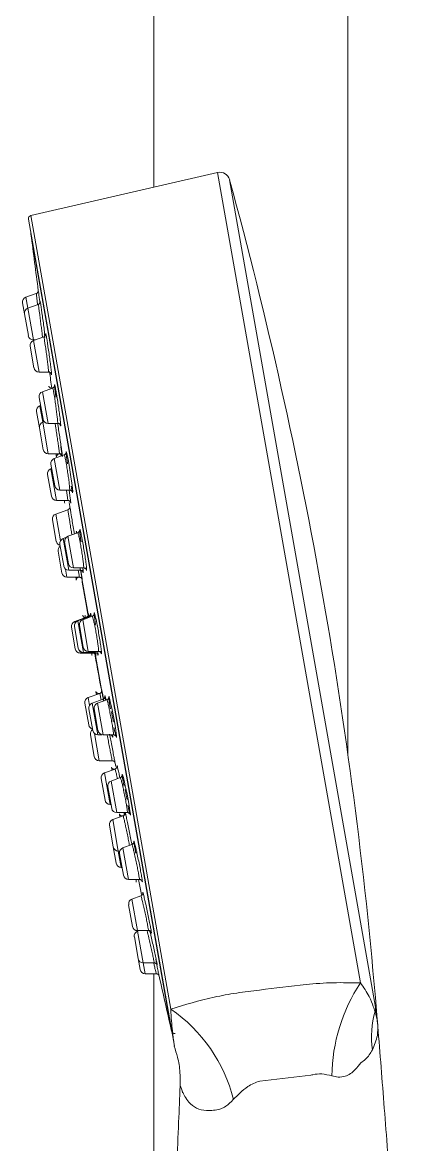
# Model space of a CAD drawing. Extents: x 1944 to 4044, y -46 to 2924.
# Drawn here: x 3619.6 to 3658.3, y 1453.4 to 1563.4 of the extents above; entities that cross this region are included whole.
import ezdxf

# ---------------------------------------------------------------- set-up
doc = ezdxf.new("R2010")
doc.units = 0
doc.header["$LTSCALE"] = 23.1
doc.layers.get('0').update_dxf_attribs({"linetype": 'CONTINUOUS'})

# ---------------------------------------------------------------- blocks, each defined once
blk = doc.blocks.new('A$C1AB136E0')
at = {"color": 7, "linetype": 'Continuous', "lineweight": 15}
for p, q in [((456.15, 1550.07), (456.15, 1133.15)), ((475.15, 1077.65), (475.15, 1550.07)), ((462.38, 1134.59), (444.08, 1130.36)), ((443.85, 1130.02), (458.15, 1048.93)), ((444.61, 1122.73), (443.59, 1122.36)), ((443.46, 1120.73), (443.27, 1121.8)), ((444.8, 1121.65), (443.78, 1121.28)), ((443.84, 1118.6), (443.46, 1120.73)), ((444.33, 1118.18), (444.51, 1118.18)), ((445.35, 1118.49), (444.34, 1118.12)), ((444.39, 1115.44), (444.02, 1117.57)), ((444.89, 1115.03), (445.82, 1115.03)), ((445.82, 1115.03), (445.82, 1115.03)), ((446.22, 1113.46), (445.23, 1113.1)), ((445.28, 1110.42), (444.9, 1112.54)), ((444.93, 1109.55), (444.64, 1111.15)), ((445.05, 1111.74), (444.96, 1111.71)), ((445.41, 1110.16), (445.25, 1110.11)), ((445.77, 1110), (446.72, 1110)), ((445.3, 1107.42), (444.93, 1109.55)), ((445.79, 1107.01), (446.89, 1107.01)), ((447.36, 1106.91), (446.38, 1106.55)), ((446.89, 1107.01), (446.89, 1107.01)), ((446.13, 1105.57), (446.05, 1105.54)), ((446.43, 1103.87), (446.06, 1106)), ((446.11, 1102.85), (445.73, 1104.98)), ((446.93, 1103.46), (447.89, 1103.46)), ((446.6, 1102.44), (447.7, 1102.44)), ((447.7, 1102.44), (447.7, 1102.44)), ((447.85, 1102.23), (447.91, 1101.84)), ((447.71, 1101.53), (446.53, 1101.11)), ((446.58, 1098.42), (446.21, 1100.55)), ((448.68, 1099.28), (447.72, 1098.93)), ((447.31, 1096.02), (446.94, 1098.14)), ((447.53, 1098.8), (447.26, 1098.7)), ((447.78, 1096.24), (447.4, 1098.37)), ((447.13, 1095.33), (446.75, 1097.46)), ((447.8, 1095.6), (448.93, 1095.6)), ((448.27, 1095.83), (449.25, 1095.83)), ((447.62, 1094.92), (448.83, 1094.92)), ((448.83, 1094.92), (448.83, 1094.92)), ((449.08, 1094.78), (449.72, 1091.13)), ((449.54, 1090.99), (448.39, 1090.57)), ((449.75, 1091.03), (448.68, 1090.64)), ((449.22, 1088.06), (448.85, 1090.19)), ((450.11, 1091.09), (449.17, 1090.75)), ((448.44, 1087.88), (448.07, 1090.01)), ((448.73, 1087.95), (448.36, 1090.08)), ((448.93, 1087.47), (450.16, 1087.47)), ((449.23, 1087.54), (450.37, 1087.54)), ((449.71, 1087.65), (450.71, 1087.65)), ((450.16, 1087.47), (450.16, 1087.47)), ((450.4, 1087.27), (451.03, 1083.73)), ((450.84, 1083.53), (449.7, 1083.12)), ((449.76, 1080.43), (449.38, 1082.56)), ((451.16, 1082.95), (450.1, 1082.57)), ((451.53, 1082.9), (450.61, 1082.57)), ((450.16, 1079.89), (449.78, 1082.01)), ((450.66, 1079.88), (450.29, 1082.01)), ((450.3, 1077.35), (449.92, 1079.47)), ((450.65, 1079.47), (451.09, 1079.47)), ((451.16, 1079.47), (452.18, 1079.47)), ((450.79, 1076.93), (452.05, 1076.93)), ((452.34, 1076.11), (451.31, 1075.73)), ((452.35, 1076.69), (452.41, 1076.36)), ((451.36, 1073.05), (450.99, 1075.18)), ((452.85, 1075.27), (451.95, 1074.94)), ((452.01, 1072.26), (451.63, 1074.38)), ((451.85, 1072.64), (451.94, 1072.64)), ((453.14, 1071.54), (452.11, 1071.16)), ((452.5, 1071.84), (453.54, 1071.84)), ((452.17, 1068.48), (451.79, 1070.61)), ((452.45, 1066.88), (452.17, 1068.48)), ((453.99, 1068.72), (453.11, 1068.39)), ((452.66, 1068.07), (452.8, 1068.07)), ((453.16, 1065.71), (452.79, 1067.84)), ((452.94, 1066.46), (453.03, 1066.46)), ((453.66, 1065.3), (454.72, 1065.3)), ((454.05, 1060.69), (453.67, 1062.81)), ((454.87, 1063.69), (453.99, 1063.37)), ((454.61, 1057.53), (454.23, 1059.66)), ((454.54, 1060.27), (455.61, 1060.27)), ((454.72, 1060.27), (454.55, 1060.21)), ((455.77, 1060.07), (455.71, 1060.33)), ((454.8, 1056.45), (454.61, 1057.53)), ((455.1, 1057.11), (456.18, 1057.11)), ((455.29, 1056.04), (456.37, 1056.04)), ((456.15, 1056.04), (456.15, 1028.81)), ((471.54, 1046.1), (466.52, 1045.52)), ((458.92, 1044.57), (458.95, 1044.38))]:
    blk.add_line(p, q, dxfattribs=at)
at = {"color": 8, "linetype": 'Continuous', "lineweight": 15}
for p, q in [((476.39, 1055.14), (462.38, 1134.59)), ((463.57, 1133.87), (477.87, 1052.77)), ((444.08, 1130.36), (457.8, 1052.57)), ((457.88, 1050.41), (444.1, 1128.54)), ((443.59, 1122.36), (443.78, 1121.28)), ((443.78, 1121.28), (444.33, 1118.18)), ((444.34, 1118.12), (444.89, 1115.03)), ((445.23, 1113.1), (445.77, 1110)), ((444.96, 1111.71), (445.25, 1110.11)), ((445.25, 1110.11), (445.79, 1107.01)), ((446.05, 1105.54), (446.6, 1102.44)), ((446.38, 1106.55), (446.93, 1103.46)), ((446.53, 1101.11), (446.99, 1098.48)), ((447.72, 1098.93), (448.27, 1095.83)), ((447.26, 1098.7), (447.8, 1095.6)), ((447.48, 1095.72), (447.62, 1094.92)), ((449.08, 1094.78), (449.7, 1091.27)), ((449.71, 1091.17), (449.13, 1094.43)), ((448.39, 1090.57), (448.42, 1090.41)), ((448.68, 1090.64), (449.23, 1087.54)), ((449.17, 1090.75), (449.71, 1087.65)), ((448.9, 1087.66), (448.93, 1087.47)), ((450.94, 1084.18), (450.39, 1087.26)), ((450.41, 1087.24), (451.03, 1083.73)), ((449.7, 1083.12), (449.84, 1082.35)), ((450.1, 1082.57), (450.65, 1079.47)), ((450.61, 1082.57), (451.16, 1079.47)), ((450.32, 1079.59), (450.79, 1076.93)), ((451.31, 1075.73), (451.85, 1072.64)), ((451.95, 1074.94), (452.5, 1071.84)), ((452.11, 1071.16), (452.66, 1068.07)), ((453.11, 1068.39), (453.66, 1065.3)), ((452.66, 1068.07), (452.94, 1066.46)), ((453.99, 1063.37), (454.54, 1060.27)), ((454.55, 1060.21), (455.1, 1057.11)), ((455.1, 1057.11), (455.29, 1056.04)), ((457.85, 1051.67), (457.8, 1052.57))]:
    blk.add_line(p, q, dxfattribs=at)
at = {"color": 7, "linetype": 'Continuous', "lineweight": 15, "flags": 128}
for points in [[(444.1, 1128.61), (444.1, 1128.59), (444.1, 1128.54)], [(449.13, 1094.49), (449.13, 1094.48), (449.13, 1094.43)], [(450.94, 1084.18), (450.95, 1084.12), (450.96, 1084.12)], [(451.88, 1082.03), (451.86, 1082.14), (451.77, 1082.68), (451.72, 1083.06), (451.72, 1083.23), (451.76, 1083.18), (451.83, 1082.9), (451.94, 1082.44), (452.01, 1082.08), (452.14, 1081.43), (452.27, 1080.76), (452.37, 1080.14), (452.45, 1079.64), (452.48, 1079.33), (452.47, 1079.22), (452.42, 1079.35), (452.34, 1079.68), (452.3, 1079.85), (452.3, 1079.85)], [(453.22, 1074.42), (453.2, 1074.52), (453.11, 1075.06), (453.05, 1075.43), (453.04, 1075.6), (453.08, 1075.55), (453.16, 1075.27), (453.27, 1074.81), (453.34, 1074.45), (453.48, 1073.8), (453.61, 1073.13), (453.72, 1072.51), (453.8, 1072.02), (453.84, 1071.7), (453.84, 1071.6), (453.79, 1071.73), (453.7, 1072.07), (453.66, 1072.23), (453.66, 1072.23)], [(454.63, 1065.3), (454.77, 1064.62), (454.94, 1063.81), (454.95, 1063.75)], [(457.88, 1050.41), (457.9, 1050.35), (457.9, 1050.33)]]:
    blk.add_lwpolyline(points, dxfattribs=at)
at = {"color": 8, "linetype": 'Continuous', "lineweight": 15, "flags": 128}
blk.add_lwpolyline([(447.68, 1106.02), (447.67, 1106.12), (447.67, 1106.12), (447.59, 1106.67), (447.55, 1107.05), (447.55, 1107.23), (447.58, 1107.18), (447.65, 1106.91), (447.74, 1106.45), (447.8, 1106.09), (447.91, 1105.44), (448.01, 1104.76), (448.1, 1104.13), (448.16, 1103.63), (448.19, 1103.31), (448.18, 1103.2), (448.14, 1103.32), (448.07, 1103.66), (448.03, 1103.83), (448.03, 1103.83)], dxfattribs=at)
at = {"color": 7, "linetype": 'Continuous', "lineweight": 15}
for centre, radius, start, end in [((462.61, 1133.61), 1, 15.2669, 103), ((26.98, 1014.71), 452.56, 4.6123, 15.2669), ((444.15, 1130.07), 0.3, 103, 190), ((1236.46, 1227.97), 798.57, 187.15284, 187.55127), ((443.76, 1121.89), 0.5, 110, 190), ((444.51, 1123.01), 0.3, 289.0199, 7.6666), ((443.95, 1120.81), 0.5, 110, 190), ((444.33, 1118.68), 0.5, 190, 270), ((444.51, 1117.65), 0.5, 110, 190), ((444.89, 1115.53), 0.5, 190, 270), ((1236.46, 1227.97), 798.57, 188.12643, 188.24619), ((445.4, 1112.63), 0.5, 110, 190), ((445.14, 1111.24), 0.5, 110, 190), ((445.42, 1109.64), 0.5, 110, 190), ((445.77, 1110.5), 0.5, 190, 270), ((445.79, 1107.51), 0.5, 190, 270), ((446.22, 1105.07), 0.5, 110, 190), ((446.55, 1106.08), 0.5, 110, 190), ((446.93, 1103.96), 0.5, 190, 270), ((446.6, 1102.94), 0.5, 190, 270), ((446.7, 1100.64), 0.5, 110, 190), ((447.61, 1101.82), 0.3, 289.0653, 9.2087), ((447.9, 1098.46), 0.5, 110, 190), ((447.08, 1098.51), 0.5, 190, 256.3704), ((447.25, 1097.55), 0.5, 123.6296, 190), ((447.43, 1098.23), 0.5, 110, 190), ((447.8, 1096.1), 0.5, 190, 270), ((448.27, 1096.33), 0.5, 190, 270), ((447.62, 1095.42), 0.5, 190, 270), ((1236.46, 1227.97), 798.57, 189.62677, 189.85766), ((448.56, 1090.1), 0.5, 110, 190), ((448.85, 1090.17), 0.5, 110, 190), ((449.34, 1090.28), 0.5, 110, 190), ((449.23, 1088.04), 0.5, 190, 270), ((449.71, 1088.15), 0.5, 190, 270), ((448.93, 1087.97), 0.5, 190, 270), ((1236.46, 1227.97), 798.57, 190.12029, 190.37323), ((449.87, 1082.65), 0.5, 110, 190), ((450.27, 1082.1), 0.5, 110, 190), ((450.78, 1082.1), 0.5, 110, 190), ((450.25, 1080.52), 0.5, 190, 256.3704), ((450.42, 1079.56), 0.5, 123.6296, 190), ((450.65, 1079.97), 0.5, 190, 270), ((451.16, 1079.97), 0.5, 190, 270), ((450.79, 1077.43), 0.5, 190, 270), ((452.05, 1076.63), 0.3, 10.7724, 90.2347), ((451.48, 1075.26), 0.5, 110, 190), ((452.13, 1074.47), 0.5, 110, 190), ((451.85, 1073.14), 0.5, 190, 270), ((452.5, 1072.34), 0.5, 190, 270), ((452.28, 1070.69), 0.5, 110, 190), ((452.66, 1068.57), 0.5, 190, 270), ((453.28, 1067.92), 0.5, 110, 190), ((452.94, 1066.96), 0.5, 190, 270), ((453.66, 1065.8), 0.5, 190, 270), ((454.17, 1062.9), 0.5, 110, 190), ((454.54, 1060.77), 0.5, 190, 270), ((454.72, 1059.74), 0.5, 110, 190), ((455.1, 1057.61), 0.5, 190, 270), ((455.29, 1056.54), 0.5, 190, 270), ((456.37, 1055.74), 0.3, 12.3071, 90.3062), ((1236.46, 1227.97), 798.57, 192.44988, 192.84716), ((490.53, 1045.82), 16.94, 146.6095, 179.2949), ((476.91, 1052.69), 0.97, 341.014, 4.6186), ((449.29, 1040.12), 15.08, 13.8138, 55.6584), ((486.58, 1049.85), 9.11, 163.9037, 188.0167), ((487.06, 1051.82), 9.01, 184.6129, 184.7104), ((458.17, 1050.47), 0.3, 234.2997, 280)]:
    blk.add_arc(centre, radius, start, end, dxfattribs=at)
at = {"color": 8, "linetype": 'Continuous', "lineweight": 15}
for points, knots in [([(444.75, 1121.64), (444.75, 1121.68), (444.73, 1121.84), (444.69, 1122.13), (444.65, 1122.48), (444.62, 1122.71), (444.62, 1122.71), (444.62, 1122.71)], [0, 0, 0, 0, 0.060881, 0.238709, 0.522003, 0.805338, 1, 1, 1, 1]), ([(445, 1121.92), (445, 1121.94), (444.99, 1122.02), (445, 1121.95), (445.05, 1121.69), (445.11, 1121.28), (445.18, 1120.77), (445.26, 1120.18), (445.36, 1119.5), (445.43, 1118.93), (445.46, 1118.68), (445.47, 1118.58)], [0, 0, 0, 0, 0.033848, 0.167876, 0.301958, 0.436037, 0.520218, 0.654557, 0.788902, 0.923184, 1, 1, 1, 1]), ([(445.23, 1118.45), (445.22, 1118.48), (445.21, 1118.61), (445.17, 1118.98), (445.1, 1119.52), (445.02, 1120.12), (444.96, 1120.62), (444.9, 1121.06), (444.85, 1121.4), (444.81, 1121.63), (444.81, 1121.63), (444.8, 1121.63)], [0, 0, 0, 0, 0.052316, 0.181371, 0.310585, 0.439909, 0.569267, 0.650341, 0.779484, 0.908637, 1, 1, 1, 1]), ([(445.55, 1118.74), (445.54, 1118.76), (445.54, 1118.86), (445.56, 1118.79), (445.61, 1118.52), (445.68, 1118.11), (445.75, 1117.6), (445.84, 1117.02), (445.94, 1116.33), (446.02, 1115.69), (446.08, 1115.17), (446.12, 1114.85), (446.12, 1114.73), (446.1, 1114.81), (446.09, 1114.85)], [0, 0, 0, 0, 0.0362968, 0.1295815, 0.2228729, 0.3161638, 0.3746909, 0.4681597, 0.5616694, 0.6551707, 0.748618, 0.8419895, 0.9352967, 1, 1, 1, 1]), ([(445.82, 1115.03), (445.82, 1115.05), (445.82, 1115.08), (445.8, 1115.37), (445.75, 1115.81), (445.68, 1116.36), (445.6, 1116.95), (445.53, 1117.45), (445.46, 1117.89), (445.41, 1118.24), (445.36, 1118.47), (445.35, 1118.48), (445.35, 1118.48)], [0, 0, 0, 0, 0.103779, 0.209525, 0.315403, 0.421385, 0.527411, 0.633415, 0.699798, 0.805618, 0.911439, 1, 1, 1, 1]), ([(446.72, 1110.01), (446.72, 1110.02), (446.73, 1110.06), (446.7, 1110.35), (446.65, 1110.79), (446.58, 1111.33), (446.5, 1111.92), (446.43, 1112.42), (446.36, 1112.86), (446.29, 1113.21), (446.24, 1113.44), (446.23, 1113.44), (446.23, 1113.45)], [0, 0, 0, 0, 0.1043437, 0.2112611, 0.3182938, 0.4253866, 0.532471, 0.6394941, 0.7064552, 0.8133391, 0.9202181, 1, 1, 1, 1]), ([(446.54, 1112.57), (446.54, 1112.6), (446.5, 1112.85), (446.46, 1113.24), (446.41, 1113.64), (446.41, 1113.82), (446.44, 1113.77), (446.49, 1113.49), (446.57, 1113.08), (446.65, 1112.57), (446.74, 1111.99), (446.84, 1111.3), (446.93, 1110.66), (446.99, 1110.15), (447.02, 1109.82), (447.02, 1109.72), (446.99, 1109.77), (446.96, 1109.92), (446.96, 1109.94)], [0, 0, 0, 0, 0.010557, 0.082055, 0.153514, 0.224915, 0.296265, 0.367596, 0.438927, 0.483615, 0.555045, 0.626526, 0.69803, 0.769519, 0.840961, 0.912344, 0.983684, 1, 1, 1, 1]), ([(446.89, 1107.01), (446.89, 1107.03), (446.89, 1107.06), (446.85, 1107.36), (446.79, 1107.8), (446.71, 1108.36), (446.62, 1108.96), (446.55, 1109.46), (446.49, 1109.82), (446.47, 1109.95), (446.46, 1110)], [0, 0, 0, 0, 0.139172, 0.281217, 0.42335, 0.565566, 0.707836, 0.850117, 0.939212, 1, 1, 1, 1]), ([(446.71, 1110), (446.73, 1109.9), (446.77, 1109.6), (446.86, 1109.02), (446.97, 1108.33), (447.06, 1107.68), (447.13, 1107.16), (447.18, 1106.84), (447.19, 1106.71), (447.18, 1106.78), (447.17, 1106.79)], [0, 0, 0, 0, 0.080317, 0.225345, 0.370387, 0.515411, 0.66039, 0.805317, 0.950208, 1, 1, 1, 1]), ([(447.89, 1103.46), (447.89, 1103.48), (447.9, 1103.51), (447.88, 1103.8), (447.83, 1104.24), (447.76, 1104.78), (447.67, 1105.37), (447.59, 1105.87), (447.51, 1106.31), (447.44, 1106.65), (447.39, 1106.89), (447.37, 1106.89), (447.36, 1106.89)], [0, 0, 0, 0, 0.103944, 0.210856, 0.317842, 0.424836, 0.531778, 0.638641, 0.705449, 0.81226, 0.919059, 1, 1, 1, 1]), ([(447.7, 1102.44), (447.71, 1102.46), (447.71, 1102.49), (447.67, 1102.79), (447.63, 1103.13), (447.59, 1103.38), (447.58, 1103.46)], [0, 0, 0, 0, 0.28962, 0.587521, 0.885589, 1, 1, 1, 1]), ([(447.84, 1103.46), (447.85, 1103.34), (447.9, 1103.02), (447.96, 1102.59), (448, 1102.26), (448.01, 1102.14), (447.99, 1102.24), (447.98, 1102.28)], [0, 0, 0, 0, 0.1216, 0.356907, 0.592145, 0.827298, 1, 1, 1, 1]), ([(448.1, 1099.13), (448.09, 1099.21), (448.04, 1099.47), (447.96, 1099.97), (447.88, 1100.47), (447.81, 1100.92), (447.75, 1101.27), (447.72, 1101.51), (447.72, 1101.51), (447.72, 1101.52)], [0, 0, 0, 0, 0.075394, 0.248382, 0.421399, 0.529716, 0.702734, 0.875762, 1, 1, 1, 1]), ([(448.56, 1099.23), (448.56, 1099.24), (448.54, 1099.37), (448.54, 1099.44), (448.56, 1099.44), (448.59, 1099.29), (448.6, 1099.25)], [0, 0, 0, 0, 0.011151, 0.416185, 0.821079, 1, 1, 1, 1]), ([(449.25, 1095.83), (449.26, 1095.85), (449.27, 1095.88), (449.25, 1096.17), (449.19, 1096.61), (449.12, 1097.15), (449.02, 1097.74), (448.93, 1098.24), (448.85, 1098.68), (448.77, 1099.02), (448.71, 1099.26), (448.7, 1099.26), (448.69, 1099.26)], [0, 0, 0, 0, 0.103503, 0.210419, 0.317357, 0.424255, 0.531077, 0.637828, 0.704533, 0.811331, 0.91811, 1, 1, 1, 1]), ([(449.01, 1098.39), (449, 1098.43), (448.96, 1098.68), (448.91, 1099.07), (448.87, 1099.46), (448.87, 1099.64), (448.9, 1099.59), (448.98, 1099.31), (449.06, 1098.9), (449.16, 1098.39), (449.26, 1097.81), (449.37, 1097.12), (449.47, 1096.49), (449.53, 1095.98), (449.56, 1095.65), (449.55, 1095.55), (449.52, 1095.62), (449.48, 1095.79), (449.47, 1095.84)], [0, 0, 0, 0, 0.011701, 0.082135, 0.152587, 0.223018, 0.293399, 0.363733, 0.434067, 0.477994, 0.548292, 0.618639, 0.689042, 0.759486, 0.829935, 0.900353, 0.970716, 1, 1, 1, 1]), ([(448.83, 1094.92), (448.83, 1094.94), (448.83, 1094.98), (448.79, 1095.23), (448.75, 1095.49), (448.73, 1095.6)], [0, 0, 0, 0, 0.362187, 0.736608, 1, 1, 1, 1]), ([(448.93, 1095.61), (448.93, 1095.61), (448.94, 1095.63), (448.92, 1095.78), (448.91, 1095.83)], [0, 0, 0, 0, 0.660852, 1, 1, 1, 1]), ([(448.98, 1095.62), (448.99, 1095.62), (449.02, 1095.41), (449.07, 1095.08), (449.12, 1094.75), (449.14, 1094.63), (449.12, 1094.69), (449.12, 1094.71)], [0, 0, 0, 0, 0.00419, 0.304961, 0.605711, 0.906434, 1, 1, 1, 1]), ([(449.18, 1095.83), (449.18, 1095.82), (449.21, 1095.63), (449.23, 1095.43), (449.23, 1095.32), (449.2, 1095.39), (449.16, 1095.57), (449.15, 1095.63)], [0, 0, 0, 0, 0.027065, 0.30986, 0.592579, 0.875195, 1, 1, 1, 1]), ([(449.74, 1091.26), (449.74, 1091.28), (449.73, 1091.37), (449.75, 1091.31), (449.79, 1091.12), (449.8, 1091.03)], [0, 0, 0, 0, 0.140249, 0.609938, 1, 1, 1, 1]), ([(449.98, 1091.04), (449.97, 1091.09), (449.94, 1091.27), (449.94, 1091.38), (449.96, 1091.35), (450.01, 1091.15), (450.03, 1091.06)], [0, 0, 0, 0, 0.109654, 0.421591, 0.733471, 1, 1, 1, 1]), ([(450.44, 1090.21), (450.43, 1090.25), (450.39, 1090.5), (450.34, 1090.88), (450.29, 1091.28), (450.29, 1091.45), (450.33, 1091.4), (450.4, 1091.12), (450.49, 1090.71), (450.6, 1090.2), (450.7, 1089.62), (450.82, 1088.94), (450.92, 1088.3), (450.99, 1087.8), (451.03, 1087.47), (451.02, 1087.37), (450.98, 1087.45), (450.94, 1087.62), (450.92, 1087.68)], [0, 0, 0, 0, 0.011774, 0.08199, 0.152248, 0.222515, 0.292753, 0.362947, 0.433142, 0.476942, 0.547039, 0.617163, 0.68734, 0.757572, 0.827837, 0.898099, 0.968322, 1, 1, 1, 1]), ([(450.71, 1087.65), (450.72, 1087.67), (450.73, 1087.7), (450.71, 1087.99), (450.65, 1088.42), (450.57, 1088.96), (450.47, 1089.55), (450.37, 1090.05), (450.28, 1090.48), (450.2, 1090.83), (450.14, 1091.07), (450.12, 1091.07), (450.11, 1091.07)], [0, 0, 0, 0, 0.10288, 0.209791, 0.316675, 0.423488, 0.530226, 0.636919, 0.703584, 0.810408, 0.917204, 1, 1, 1, 1]), ([(450.16, 1087.47), (450.17, 1087.48), (450.17, 1087.49), (450.15, 1087.62), (450.15, 1087.65)], [0, 0, 0, 0, 0.749318, 1, 1, 1, 1]), ([(450.37, 1087.54), (450.38, 1087.54), (450.38, 1087.54), (450.37, 1087.64), (450.37, 1087.65)], [0, 0, 0, 0, 0.920628, 1, 1, 1, 1]), ([(450.42, 1087.53), (450.43, 1087.46), (450.46, 1087.27), (450.47, 1087.18), (450.45, 1087.25), (450.45, 1087.27)], [0, 0, 0, 0, 0.308501, 0.79988, 1, 1, 1, 1]), ([(450.63, 1087.65), (450.65, 1087.55), (450.68, 1087.34), (450.67, 1087.26), (450.65, 1087.32), (450.61, 1087.48), (450.6, 1087.51)], [0, 0, 0, 0, 0.258046, 0.583988, 0.909852, 1, 1, 1, 1]), ([(450.98, 1082.89), (450.95, 1083.01), (450.9, 1083.28), (450.85, 1083.5), (450.85, 1083.51), (450.84, 1083.51)], [0, 0, 0, 0, 0.329687, 0.711602, 1, 1, 1, 1]), ([(451.04, 1083.82), (451.04, 1083.83), (451.02, 1083.91), (451.04, 1083.83), (451.1, 1083.56), (451.17, 1083.22), (451.21, 1082.98), (451.22, 1082.94)], [0, 0, 0, 0, 0.066546, 0.359599, 0.652661, 0.945723, 1, 1, 1, 1]), ([(451.21, 1082.78), (451.2, 1082.83), (451.17, 1082.94), (451.17, 1082.94), (451.16, 1082.94)], [0, 0, 0, 0, 0.387751, 1, 1, 1, 1]), ([(451.4, 1082.85), (451.39, 1082.95), (451.35, 1083.18), (451.34, 1083.32), (451.37, 1083.26), (451.41, 1083.09), (451.45, 1082.9), (451.46, 1082.87)], [0, 0, 0, 0, 0.17571, 0.436627, 0.697568, 0.958478, 1, 1, 1, 1]), ([(452.18, 1079.47), (452.18, 1079.49), (452.2, 1079.52), (452.17, 1079.8), (452.1, 1080.23), (452.01, 1080.78), (451.9, 1081.36), (451.8, 1081.86), (451.71, 1082.29), (451.63, 1082.64), (451.56, 1082.88), (451.54, 1082.88), (451.53, 1082.88)], [0, 0, 0, 0, 0.102103, 0.209032, 0.315896, 0.422682, 0.529414, 0.636141, 0.702849, 0.809748, 0.916613, 1, 1, 1, 1]), ([(452.05, 1076.94), (452.05, 1076.95), (452.04, 1076.98), (451.99, 1077.27), (451.9, 1077.71), (451.8, 1078.26), (451.68, 1078.86), (451.6, 1079.27), (451.57, 1079.46), (451.56, 1079.47)], [0, 0, 0, 0, 0.157171, 0.322794, 0.488414, 0.654033, 0.819646, 0.985244, 1, 1, 1, 1]), ([(452.09, 1079.47), (452.1, 1079.42), (452.12, 1079.25), (452.11, 1079.2), (452.09, 1079.27), (452.05, 1079.45), (452.03, 1079.51)], [0, 0, 0, 0, 0.149438, 0.497718, 0.846005, 1, 1, 1, 1]), ([(452.57, 1075.17), (452.55, 1075.25), (452.5, 1075.51), (452.42, 1075.84), (452.36, 1076.08), (452.35, 1076.09), (452.35, 1076.09)], [0, 0, 0, 0, 0.1528094, 0.4582159, 0.7635397, 1, 1, 1, 1]), ([(452.55, 1076.38), (452.54, 1076.4), (452.53, 1076.49), (452.56, 1076.41), (452.62, 1076.14), (452.71, 1075.71), (452.78, 1075.4), (452.81, 1075.26), (452.81, 1075.25)], [0, 0, 0, 0, 0.095522, 0.343075, 0.590657, 0.838238, 0.993123, 1, 1, 1, 1]), ([(453.54, 1071.85), (453.55, 1071.86), (453.56, 1071.89), (453.52, 1072.18), (453.45, 1072.6), (453.36, 1073.14), (453.24, 1073.73), (453.14, 1074.22), (453.04, 1074.66), (452.95, 1075.01), (452.88, 1075.24), (452.87, 1075.25), (452.86, 1075.25)], [0, 0, 0, 0, 0.101332, 0.208254, 0.315098, 0.42188, 0.528644, 0.635438, 0.702234, 0.809189, 0.916102, 1, 1, 1, 1]), ([(453.76, 1068.63), (453.74, 1068.7), (453.7, 1068.91), (453.61, 1069.38), (453.49, 1069.97), (453.38, 1070.47), (453.29, 1070.91), (453.21, 1071.27), (453.15, 1071.51), (453.15, 1071.52), (453.14, 1071.52)], [0, 0, 0, 0, 0.074564, 0.219259, 0.36398, 0.508718, 0.599345, 0.744021, 0.888661, 1, 1, 1, 1]), ([(453.34, 1071.84), (453.34, 1071.86), (453.33, 1071.91), (453.36, 1071.77), (453.44, 1071.42), (453.55, 1070.88), (453.69, 1070.23), (453.83, 1069.54), (453.93, 1069.01), (453.98, 1068.77), (453.99, 1068.71)], [0, 0, 0, 0, 0.066335, 0.213527, 0.360759, 0.508045, 0.655374, 0.802717, 0.95004, 1, 1, 1, 1]), ([(454.72, 1065.3), (454.72, 1065.32), (454.73, 1065.35), (454.68, 1065.63), (454.61, 1066.05), (454.5, 1066.59), (454.38, 1067.17), (454.27, 1067.67), (454.17, 1068.1), (454.09, 1068.45), (454.02, 1068.69), (454, 1068.7), (454, 1068.7)], [0, 0, 0, 0, 0.100544, 0.2074972, 0.3143812, 0.4212358, 0.528111, 0.6350404, 0.7019734, 0.8089968, 0.9159752, 1, 1, 1, 1]), ([(454.38, 1067.88), (454.37, 1067.91), (454.32, 1068.16), (454.25, 1068.53), (454.19, 1068.92), (454.18, 1069.09), (454.21, 1069.03), (454.28, 1068.75), (454.38, 1068.34), (454.5, 1067.83), (454.62, 1067.25), (454.76, 1066.57), (454.88, 1065.94), (454.97, 1065.44), (455.02, 1065.12), (455.01, 1065.03), (454.99, 1065.09), (454.95, 1065.23), (454.94, 1065.26)], [0, 0, 0, 0, 0.010259, 0.081641, 0.153063, 0.224542, 0.296072, 0.367621, 0.439169, 0.483902, 0.555348, 0.626744, 0.698118, 0.769509, 0.840949, 0.912446, 0.983986, 1, 1, 1, 1]), ([(455.07, 1063.96), (455.06, 1063.98), (455.05, 1064.08), (455.08, 1064), (455.15, 1063.72), (455.25, 1063.31), (455.36, 1062.8), (455.49, 1062.22), (455.63, 1061.54), (455.76, 1060.91), (455.85, 1060.41), (455.91, 1060.09), (455.91, 1060.01), (455.89, 1060.08), (455.85, 1060.24), (455.84, 1060.28)], [0, 0, 0, 0, 0.035547, 0.123496, 0.211492, 0.299488, 0.354594, 0.442542, 0.530419, 0.618239, 0.706042, 0.793877, 0.881776, 0.969745, 1, 1, 1, 1]), ([(455.61, 1060.28), (455.62, 1060.29), (455.62, 1060.32), (455.57, 1060.6), (455.49, 1061.02), (455.38, 1061.56), (455.25, 1062.14), (455.14, 1062.64), (455.04, 1063.07), (454.95, 1063.42), (454.89, 1063.66), (454.88, 1063.67), (454.87, 1063.67)], [0, 0, 0, 0, 0.099924, 0.206938, 0.313912, 0.420896, 0.527929, 0.63502, 0.702101, 0.80918, 0.916214, 1, 1, 1, 1]), ([(456.18, 1057.12), (456.18, 1057.13), (456.18, 1057.16), (456.12, 1057.44), (456.03, 1057.86), (455.92, 1058.4), (455.79, 1058.98), (455.67, 1059.48), (455.57, 1059.9), (455.51, 1060.17), (455.49, 1060.26), (455.49, 1060.27)], [0, 0, 0, 0, 0.120447, 0.250076, 0.379704, 0.509384, 0.639135, 0.768931, 0.850269, 0.979911, 1, 1, 1, 1]), ([(455.76, 1060.23), (455.78, 1060.18), (455.81, 1060.03), (455.9, 1059.63), (456.02, 1059.06), (456.17, 1058.38), (456.3, 1057.75), (456.41, 1057.25), (456.47, 1056.95), (456.48, 1056.84), (456.47, 1056.9), (456.46, 1056.92)], [0, 0, 0, 0, 0.049098, 0.135053, 0.272169, 0.40919, 0.546099, 0.682933, 0.819757, 0.956645, 1, 1, 1, 1]), ([(456.37, 1056.04), (456.37, 1056.06), (456.36, 1056.08), (456.3, 1056.36), (456.22, 1056.72), (456.16, 1057.01), (456.13, 1057.11)], [0, 0, 0, 0, 0.26349, 0.547304, 0.831209, 1, 1, 1, 1]), ([(458.92, 1044.57), (458.87, 1044.71), (458.75, 1045.04), (458.76, 1045.04), (458.76, 1045.04)], [0, 0, 0, 0, 0.4184792, 1, 1, 1, 1])]:
    blk.add_open_spline(points, degree=3, knots=knots, dxfattribs=at)
at = {"color": 7, "linetype": 'Continuous', "lineweight": 15}
for points, knots in [([(444.81, 1123.03), (444.81, 1123.03), (444.81, 1123.03), (444.85, 1122.76), (444.9, 1122.36), (444.95, 1122.02), (444.97, 1121.85), (444.98, 1121.82)], [0, 0, 0, 0, 0.197321, 0.486618, 0.775909, 0.95753, 1, 1, 1, 1]), ([(445, 1121.92), (445, 1121.93), (445, 1121.94), (445, 1121.93), (445, 1121.9), (444.99, 1121.87), (444.97, 1121.81), (444.93, 1121.74), (444.87, 1121.68), (444.82, 1121.66), (444.79, 1121.66)], [0, 0, 0, 0, 0.2307256, 0.3945322, 0.4563826, 0.5186284, 0.6181148, 0.747546, 0.8981147, 1, 1, 1, 1]), ([(445.55, 1118.74), (445.55, 1118.75), (445.54, 1118.76), (445.54, 1118.75), (445.54, 1118.72), (445.53, 1118.67), (445.5, 1118.61), (445.45, 1118.54), (445.4, 1118.52), (445.38, 1118.51)], [0, 0, 0, 0, 0.302043, 0.441423, 0.5389, 0.624438, 0.744047, 0.893531, 1, 1, 1, 1]), ([(445.47, 1118.42), (445.46, 1118.46), (445.45, 1118.55), (445.43, 1118.67), (445.42, 1118.73)], [0, 0, 0, 0, 0.472685, 1, 1, 1, 1]), ([(445.82, 1115.02), (445.84, 1115.02), (445.89, 1115.02), (445.97, 1114.99), (446.03, 1114.94), (446.06, 1114.9), (446.08, 1114.87), (446.09, 1114.84), (446.1, 1114.83), (446.1, 1114.83), (446.09, 1114.84), (446.09, 1114.85)], [0, 0, 0, 0, 0.099505, 0.220939, 0.322342, 0.407549, 0.474857, 0.535342, 0.611932, 0.739957, 1, 1, 1, 1]), ([(446.22, 1113.47), (446.19, 1113.46), (446.12, 1113.44), (446.03, 1113.46), (445.95, 1113.5), (445.9, 1113.54), (445.87, 1113.58), (445.86, 1113.61), (445.85, 1113.62), (445.85, 1113.63), (445.85, 1113.63)], [0, 0, 0, 0, 0.156607, 0.326335, 0.463049, 0.579539, 0.676913, 0.76269, 0.863187, 1, 1, 1, 1]), ([(446.54, 1112.57), (446.52, 1112.78), (446.46, 1113.22), (446.42, 1113.57), (446.41, 1113.7), (446.42, 1113.72), (446.41, 1113.7), (446.41, 1113.66), (446.39, 1113.6), (446.34, 1113.54), (446.28, 1113.48), (446.23, 1113.47), (446.22, 1113.47)], [0, 0, 0, 0, 0.2897457, 0.5898941, 0.7347577, 0.814615, 0.8501348, 0.8783613, 0.9053177, 0.9416239, 0.9832652, 1, 1, 1, 1]), ([(446.71, 1110), (446.75, 1110), (446.81, 1109.99), (446.88, 1109.96), (446.93, 1109.91), (446.96, 1109.87), (446.98, 1109.84), (446.99, 1109.83), (446.99, 1109.82), (446.99, 1109.83), (446.98, 1109.84)], [0, 0, 0, 0, 0.138987, 0.26133, 0.365065, 0.451601, 0.526681, 0.613087, 0.746511, 1, 1, 1, 1]), ([(447.07, 1107.39), (447.05, 1107.49), (447.04, 1107.6), (447.02, 1107.73), (447.02, 1107.73)], [0, 0, 0, 0, 0.999445, 1, 1, 1, 1]), ([(446.55, 1107.01), (446.56, 1106.96), (446.58, 1106.82), (446.58, 1106.74), (446.59, 1106.7), (446.59, 1106.71), (446.59, 1106.73), (446.59, 1106.77), (446.61, 1106.83), (446.65, 1106.9), (446.72, 1106.96), (446.79, 1107), (446.84, 1107), (446.85, 1107)], [0, 0, 0, 0, 0.1593566, 0.4562368, 0.6157379, 0.6899402, 0.7163204, 0.7427016, 0.7845945, 0.8404829, 0.9052849, 0.9771806, 1, 1, 1, 1]), ([(446.89, 1107), (446.9, 1107.01), (446.94, 1107.01), (447, 1106.99), (447.07, 1106.95), (447.12, 1106.9), (447.15, 1106.86), (447.16, 1106.83), (447.17, 1106.81), (447.17, 1106.8), (447.17, 1106.79), (447.17, 1106.79), (447.17, 1106.79)], [0, 0, 0, 0, 0.051153, 0.23611, 0.387258, 0.514874, 0.61916, 0.694782, 0.755883, 0.829599, 0.950788, 1, 1, 1, 1]), ([(446.99, 1107.06), (447, 1107.06), (447, 1107.05), (447.02, 1106.98), (447.04, 1106.86), (447.06, 1106.8)], [0, 0, 0, 0, 0.169327, 0.563394, 1, 1, 1, 1]), ([(447.17, 1106.79), (447.17, 1106.81), (447.16, 1106.86), (447.12, 1107.11), (447.08, 1107.33), (447.07, 1107.39)], [0, 0, 0, 0, 0.321242, 0.810787, 1, 1, 1, 1]), ([(447.68, 1106.02), (447.65, 1106.23), (447.59, 1106.66), (447.56, 1107.01), (447.55, 1107.14), (447.55, 1107.16), (447.55, 1107.13), (447.54, 1107.09), (447.51, 1107.03), (447.46, 1106.96), (447.4, 1106.92), (447.36, 1106.91), (447.36, 1106.91)], [0, 0, 0, 0, 0.294229, 0.595545, 0.739799, 0.819176, 0.856743, 0.884766, 0.915484, 0.955038, 0.99911, 1, 1, 1, 1]), ([(447.89, 1103.45), (447.9, 1103.45), (447.94, 1103.46), (448.01, 1103.43), (448.07, 1103.39), (448.12, 1103.35), (448.14, 1103.32), (448.15, 1103.29), (448.15, 1103.28), (448.15, 1103.3), (448.12, 1103.39), (448.1, 1103.5), (448.07, 1103.63), (448.07, 1103.63)], [0, 0, 0, 0, 0.020337, 0.086775, 0.141358, 0.18802, 0.227878, 0.269284, 0.327641, 0.430952, 0.636475, 0.994996, 1, 1, 1, 1]), ([(447.37, 1102.44), (447.38, 1102.39), (447.4, 1102.27), (447.4, 1102.18), (447.41, 1102.17), (447.41, 1102.17)], [0, 0, 0, 0, 0.269453, 0.710593, 1, 1, 1, 1]), ([(447.7, 1102.44), (447.73, 1102.44), (447.79, 1102.43), (447.87, 1102.39), (447.92, 1102.35), (447.95, 1102.31), (447.97, 1102.28), (447.98, 1102.26), (447.98, 1102.24), (447.98, 1102.24), (447.98, 1102.26), (447.98, 1102.28)], [0, 0, 0, 0, 0.122592, 0.231493, 0.323262, 0.399227, 0.458789, 0.516015, 0.593757, 0.730743, 1, 1, 1, 1]), ([(447.91, 1101.84), (447.91, 1101.84), (447.91, 1101.83), (447.96, 1101.56), (448.02, 1101.15), (448.11, 1100.63), (448.2, 1100.04), (448.29, 1099.49), (448.34, 1099.22), (448.35, 1099.16)], [0, 0, 0, 0, 0.126498, 0.30409, 0.481682, 0.592871, 0.770491, 0.948104, 1, 1, 1, 1]), ([(448.56, 1099.27), (448.55, 1099.3), (448.55, 1099.35), (448.55, 1099.35), (448.55, 1099.35)], [0, 0, 0, 0, 0.602046, 1, 1, 1, 1]), ([(449.01, 1098.39), (448.98, 1098.6), (448.92, 1099.03), (448.88, 1099.38), (448.87, 1099.5), (448.88, 1099.52), (448.87, 1099.49), (448.86, 1099.45), (448.83, 1099.38), (448.77, 1099.32), (448.71, 1099.29), (448.68, 1099.28)], [0, 0, 0, 0, 0.296057, 0.597398, 0.740899, 0.819442, 0.857993, 0.887541, 0.920957, 0.962602, 1, 1, 1, 1]), ([(449.01, 1095.31), (448.99, 1095.42), (448.97, 1095.52), (448.95, 1095.66), (448.95, 1095.66)], [0, 0, 0, 0, 0.999511, 1, 1, 1, 1]), ([(449.25, 1095.83), (449.27, 1095.83), (449.32, 1095.83), (449.39, 1095.8), (449.45, 1095.76), (449.49, 1095.72), (449.5, 1095.69), (449.51, 1095.67), (449.51, 1095.67), (449.5, 1095.71), (449.48, 1095.79), (449.47, 1095.84)], [0, 0, 0, 0, 0.050349, 0.132516, 0.20124, 0.26011, 0.313778, 0.377922, 0.478788, 0.668742, 1, 1, 1, 1]), ([(448.49, 1094.92), (448.5, 1094.87), (448.52, 1094.72), (448.53, 1094.64), (448.53, 1094.61), (448.53, 1094.61), (448.53, 1094.63), (448.53, 1094.66), (448.54, 1094.71), (448.57, 1094.78), (448.63, 1094.85), (448.72, 1094.9), (448.79, 1094.93), (448.83, 1094.92), (448.83, 1094.92)], [0, 0, 0, 0, 0.153123, 0.460505, 0.589278, 0.665368, 0.692996, 0.716495, 0.748, 0.80103, 0.861402, 0.92905, 0.999201, 1, 1, 1, 1]), ([(448.83, 1094.92), (448.83, 1094.92), (448.87, 1094.93), (448.93, 1094.91), (449, 1094.87), (449.05, 1094.82), (449.09, 1094.78), (449.1, 1094.75), (449.11, 1094.73), (449.12, 1094.71), (449.12, 1094.71), (449.12, 1094.71), (449.12, 1094.71)], [0, 0, 0, 0, 0.004763, 0.193553, 0.346187, 0.475181, 0.581757, 0.660681, 0.719458, 0.783768, 0.882974, 1, 1, 1, 1]), ([(448.93, 1095.6), (448.95, 1095.6), (449, 1095.6), (449.08, 1095.57), (449.13, 1095.52), (449.17, 1095.48), (449.19, 1095.45), (449.2, 1095.43), (449.2, 1095.42), (449.2, 1095.42), (449.19, 1095.44), (449.19, 1095.46)], [0, 0, 0, 0, 0.089763, 0.20547, 0.302342, 0.383559, 0.449907, 0.516646, 0.609643, 0.775194, 1, 1, 1, 1]), ([(449.12, 1094.71), (449.11, 1094.73), (449.1, 1094.78), (449.05, 1095.03), (449.02, 1095.25), (449.01, 1095.31)], [0, 0, 0, 0, 0.333245, 0.817012, 1, 1, 1, 1]), ([(449.74, 1091.26), (449.74, 1091.27), (449.74, 1091.28), (449.74, 1091.27), (449.74, 1091.25), (449.74, 1091.21), (449.72, 1091.15), (449.68, 1091.08), (449.62, 1091.02), (449.56, 1091), (449.54, 1090.99)], [0, 0, 0, 0, 0.1975482, 0.3567952, 0.4350898, 0.5027006, 0.5953832, 0.7294972, 0.8800541, 1, 1, 1, 1]), ([(449.78, 1090.97), (449.77, 1091.03), (449.75, 1091.19), (449.75, 1091.23), (449.74, 1091.26)], [0, 0, 0, 0, 0.378608, 1, 1, 1, 1]), ([(449.96, 1091.21), (449.95, 1091.23), (449.95, 1091.28), (449.95, 1091.29), (449.95, 1091.27), (449.94, 1091.24), (449.93, 1091.18), (449.88, 1091.11), (449.82, 1091.05), (449.77, 1091.04), (449.75, 1091.03)], [0, 0, 0, 0, 0.250513, 0.463101, 0.563332, 0.645145, 0.719172, 0.819792, 0.935668, 1, 1, 1, 1]), ([(450.3, 1091.32), (450.3, 1091.32), (450.3, 1091.32), (450.3, 1091.3), (450.28, 1091.26), (450.25, 1091.19), (450.19, 1091.12), (450.13, 1091.1), (450.1, 1091.09)], [0, 0, 0, 0, 0.136192, 0.322305, 0.466438, 0.63131, 0.834366, 1, 1, 1, 1]), ([(449.54, 1090.99), (449.52, 1090.98), (449.46, 1090.96), (449.37, 1090.97), (449.29, 1091.01), (449.23, 1091.05), (449.2, 1091.1), (449.18, 1091.13), (449.17, 1091.15), (449.16, 1091.17), (449.16, 1091.17), (449.16, 1091.17), (449.16, 1091.17)], [0, 0, 0, 0, 0.11938, 0.292634, 0.430429, 0.546488, 0.643467, 0.717783, 0.778032, 0.847918, 0.958634, 1, 1, 1, 1]), ([(449.38, 1091.18), (449.39, 1091.18), (449.39, 1091.18), (449.4, 1091.12), (449.43, 1091.01), (449.44, 1090.95)], [0, 0, 0, 0, 0.154043, 0.555645, 1, 1, 1, 1]), ([(450.04, 1087.54), (450.05, 1087.49), (450.07, 1087.37), (450.07, 1087.28), (450.08, 1087.28), (450.08, 1087.27)], [0, 0, 0, 0, 0.2731205, 0.7260361, 1, 1, 1, 1]), ([(450.17, 1087.47), (450.17, 1087.47), (450.21, 1087.47), (450.28, 1087.45), (450.35, 1087.41), (450.39, 1087.37), (450.42, 1087.33), (450.44, 1087.3), (450.44, 1087.28), (450.45, 1087.27), (450.45, 1087.27), (450.45, 1087.27), (450.45, 1087.27)], [0, 0, 0, 0, 0.039977, 0.205029, 0.340324, 0.454792, 0.54715, 0.615832, 0.679696, 0.765853, 0.918316, 1, 1, 1, 1]), ([(450.37, 1087.53), (450.38, 1087.54), (450.41, 1087.54), (450.48, 1087.52), (450.55, 1087.48), (450.6, 1087.44), (450.62, 1087.4), (450.63, 1087.38), (450.64, 1087.36), (450.64, 1087.36), (450.64, 1087.37), (450.63, 1087.41), (450.63, 1087.42)], [0, 0, 0, 0, 0.01781, 0.134645, 0.230222, 0.311144, 0.377644, 0.437952, 0.512846, 0.635368, 0.878054, 1, 1, 1, 1]), ([(450.45, 1087.27), (450.44, 1087.29), (450.43, 1087.31), (450.41, 1087.46), (450.39, 1087.53)], [0, 0, 0, 0, 0.523235, 1, 1, 1, 1]), ([(450.72, 1087.64), (450.73, 1087.65), (450.78, 1087.65), (450.85, 1087.62), (450.91, 1087.58), (450.95, 1087.54), (450.97, 1087.51), (450.97, 1087.49), (450.97, 1087.49), (450.96, 1087.53), (450.94, 1087.62), (450.92, 1087.68)], [0, 0, 0, 0, 0.044917, 0.126378, 0.194412, 0.252768, 0.306445, 0.37128, 0.473919, 0.667414, 1, 1, 1, 1]), ([(450.83, 1083.53), (450.83, 1083.53), (450.79, 1083.51), (450.71, 1083.51), (450.62, 1083.53), (450.55, 1083.57), (450.51, 1083.62), (450.48, 1083.66), (450.46, 1083.69), (450.46, 1083.7), (450.45, 1083.72), (450.45, 1083.72), (450.46, 1083.71), (450.47, 1083.64), (450.5, 1083.5), (450.52, 1083.41)], [0, 0, 0, 0, 0.011201, 0.080319, 0.140318, 0.189652, 0.231398, 0.265323, 0.289683, 0.309646, 0.33416, 0.37491, 0.460583, 0.668402, 1, 1, 1, 1]), ([(451.04, 1083.82), (451.04, 1083.82), (451.04, 1083.83), (451.04, 1083.83), (451.04, 1083.81), (451.04, 1083.78), (451.03, 1083.73), (451, 1083.66), (450.94, 1083.59), (450.88, 1083.54), (450.84, 1083.53), (450.84, 1083.53)], [0, 0, 0, 0, 0.131964, 0.318586, 0.386446, 0.445975, 0.524583, 0.656881, 0.80583, 0.974426, 1, 1, 1, 1]), ([(451.2, 1082.89), (451.17, 1083.03), (451.11, 1083.37), (451.05, 1083.7), (451.04, 1083.78), (451.04, 1083.82)], [0, 0, 0, 0, 0.295975, 0.693063, 1, 1, 1, 1]), ([(451.36, 1083.14), (451.36, 1083.17), (451.35, 1083.21), (451.35, 1083.22), (451.35, 1083.21), (451.35, 1083.18), (451.33, 1083.12), (451.29, 1083.05), (451.23, 1082.98), (451.18, 1082.97), (451.15, 1082.96)], [0, 0, 0, 0, 0.266396, 0.466303, 0.562852, 0.64441, 0.713662, 0.809259, 0.920308, 1, 1, 1, 1]), ([(451.88, 1082.03), (451.84, 1082.24), (451.77, 1082.67), (451.73, 1083.01), (451.72, 1083.13), (451.72, 1083.15), (451.72, 1083.12), (451.71, 1083.07), (451.68, 1083.01), (451.62, 1082.94), (451.56, 1082.91), (451.53, 1082.9)], [0, 0, 0, 0, 0.297219, 0.598972, 0.742391, 0.817386, 0.855899, 0.885424, 0.919106, 0.960985, 1, 1, 1, 1]), ([(452.17, 1080.78), (452.17, 1080.8), (452.15, 1080.85), (452.13, 1080.99), (452.09, 1081.14), (452.06, 1081.31), (452.03, 1081.47), (452.01, 1081.6), (452, 1081.69), (452, 1081.73), (452.01, 1081.72), (452.01, 1081.72)], [0, 0, 0, 0, 0.122763, 0.245529, 0.368237, 0.490848, 0.613385, 0.735902, 0.858462, 0.981112, 1, 1, 1, 1]), ([(452.19, 1080.75), (452.19, 1080.74), (452.18, 1080.74), (452.18, 1080.76), (452.17, 1080.78)], [0, 0, 0, 0, 0.459782, 1, 1, 1, 1]), ([(451.81, 1079.53), (451.84, 1079.34), (451.92, 1078.92), (452.05, 1078.24), (452.17, 1077.6), (452.27, 1077.09), (452.34, 1076.75), (452.34, 1076.71), (452.35, 1076.7)], [0, 0, 0, 0, 0.15456, 0.32555, 0.496525, 0.667486, 0.838438, 1, 1, 1, 1]), ([(451.81, 1079.47), (451.84, 1079.47), (451.89, 1079.47), (451.96, 1079.44), (452.02, 1079.4), (452.05, 1079.36), (452.07, 1079.32), (452.08, 1079.31), (452.09, 1079.3), (452.09, 1079.3), (452.09, 1079.3)], [0, 0, 0, 0, 0.127584, 0.300507, 0.445858, 0.567102, 0.666127, 0.766504, 0.907352, 1, 1, 1, 1]), ([(452.18, 1079.46), (452.19, 1079.47), (452.23, 1079.47), (452.3, 1079.45), (452.36, 1079.41), (452.4, 1079.37), (452.43, 1079.34), (452.43, 1079.32), (452.43, 1079.32), (452.43, 1079.32)], [0, 0, 0, 0, 0.067757, 0.292739, 0.478979, 0.638014, 0.778603, 0.936369, 1, 1, 1, 1]), ([(452.3, 1079.85), (452.28, 1079.95), (452.25, 1080.06), (452.22, 1080.2), (452.22, 1080.2)], [0, 0, 0, 0, 0.997602, 1, 1, 1, 1]), ([(452.34, 1076.11), (452.33, 1076.11), (452.28, 1076.09), (452.19, 1076.09), (452.11, 1076.12), (452.05, 1076.17), (452.01, 1076.21), (451.99, 1076.24), (451.98, 1076.26), (451.97, 1076.28), (451.97, 1076.28), (451.98, 1076.25), (452, 1076.18), (452.03, 1076.05), (452.04, 1076)], [0, 0, 0, 0, 0.03305, 0.109367, 0.169379, 0.219765, 0.262091, 0.29551, 0.325483, 0.36332, 0.425826, 0.553151, 0.831144, 1, 1, 1, 1]), ([(452.54, 1076.38), (452.54, 1076.38), (452.54, 1076.39), (452.54, 1076.39), (452.54, 1076.36), (452.54, 1076.32), (452.51, 1076.25), (452.46, 1076.18), (452.4, 1076.13), (452.36, 1076.12), (452.34, 1076.11)], [0, 0, 0, 0, 0.239237, 0.373485, 0.467087, 0.545157, 0.651078, 0.790335, 0.946128, 1, 1, 1, 1]), ([(453.22, 1074.42), (453.18, 1074.63), (453.11, 1075.05), (453.06, 1075.39), (453.05, 1075.51), (453.05, 1075.52), (453.05, 1075.5), (453.04, 1075.46), (453.01, 1075.4), (452.96, 1075.33), (452.9, 1075.28), (452.86, 1075.27), (452.86, 1075.27)], [0, 0, 0, 0, 0.296116, 0.598334, 0.742529, 0.814788, 0.852462, 0.880425, 0.911588, 0.95162, 0.996053, 1, 1, 1, 1]), ([(453.52, 1073.15), (453.52, 1073.18), (453.5, 1073.23), (453.47, 1073.36), (453.44, 1073.52), (453.41, 1073.69), (453.38, 1073.85), (453.36, 1073.98), (453.34, 1074.06), (453.34, 1074.1), (453.34, 1074.09), (453.35, 1074.09)], [0, 0, 0, 0, 0.122808, 0.245617, 0.368398, 0.491093, 0.613692, 0.736227, 0.858757, 0.981343, 1, 1, 1, 1]), ([(453.54, 1073.12), (453.54, 1073.12), (453.53, 1073.12), (453.53, 1073.14), (453.52, 1073.15)], [0, 0, 0, 0, 0.460839, 1, 1, 1, 1]), ([(453.71, 1072.05), (453.71, 1072.05), (453.67, 1072.17), (453.63, 1072.38), (453.58, 1072.58)], [0, 0, 0, 0, 0.016241, 1, 1, 1, 1]), ([(453.14, 1071.54), (453.11, 1071.53), (453.05, 1071.51), (452.96, 1071.53), (452.88, 1071.56), (452.83, 1071.6), (452.79, 1071.65), (452.77, 1071.68), (452.76, 1071.7), (452.76, 1071.72), (452.76, 1071.72), (452.76, 1071.72), (452.77, 1071.66), (452.79, 1071.58), (452.82, 1071.44), (452.82, 1071.42)], [0, 0, 0, 0, 0.053395, 0.12, 0.173454, 0.21857, 0.256133, 0.284455, 0.305754, 0.328855, 0.364082, 0.432789, 0.593916, 0.943135, 1, 1, 1, 1]), ([(453.34, 1071.84), (453.34, 1071.84), (453.34, 1071.84), (453.34, 1071.82), (453.34, 1071.79), (453.33, 1071.75), (453.31, 1071.68), (453.25, 1071.6), (453.19, 1071.55), (453.15, 1071.54), (453.14, 1071.54)], [0, 0, 0, 0, 0.158771, 0.247226, 0.321271, 0.412612, 0.568482, 0.740463, 0.941227, 1, 1, 1, 1]), ([(453.22, 1071.84), (453.23, 1071.8), (453.24, 1071.68), (453.25, 1071.59), (453.25, 1071.59), (453.25, 1071.59)], [0, 0, 0, 0, 0.280875, 0.739268, 1, 1, 1, 1]), ([(453.54, 1071.84), (453.55, 1071.84), (453.59, 1071.85), (453.66, 1071.82), (453.73, 1071.78), (453.77, 1071.74), (453.79, 1071.71), (453.8, 1071.7), (453.8, 1071.69), (453.8, 1071.69)], [0, 0, 0, 0, 0.0660564, 0.2969811, 0.488381, 0.6506562, 0.7900071, 0.9386917, 1, 1, 1, 1]), ([(454.38, 1067.88), (454.34, 1068.09), (454.26, 1068.51), (454.2, 1068.85), (454.19, 1068.97), (454.19, 1068.99), (454.19, 1068.97), (454.18, 1068.93), (454.17, 1068.87), (454.12, 1068.8), (454.06, 1068.74), (454.01, 1068.73), (453.99, 1068.72)], [0, 0, 0, 0, 0.292471, 0.593844, 0.738718, 0.807473, 0.843731, 0.872088, 0.899525, 0.936513, 0.978638, 1, 1, 1, 1]), ([(454.38, 1065.3), (454.39, 1065.25), (454.41, 1065.13), (454.42, 1065.04), (454.42, 1065.03), (454.42, 1065.03)], [0, 0, 0, 0, 0.276623, 0.720006, 1, 1, 1, 1]), ([(454.71, 1065.29), (454.74, 1065.29), (454.8, 1065.29), (454.87, 1065.26), (454.93, 1065.21), (454.96, 1065.18), (454.97, 1065.15), (454.98, 1065.13), (454.98, 1065.13), (454.97, 1065.15), (454.96, 1065.22), (454.94, 1065.26)], [0, 0, 0, 0, 0.081235, 0.160752, 0.22821, 0.28384, 0.332655, 0.390049, 0.480117, 0.653178, 1, 1, 1, 1]), ([(455.07, 1063.96), (455.06, 1063.96), (455.06, 1063.97), (455.06, 1063.96), (455.06, 1063.94), (455.06, 1063.9), (455.04, 1063.83), (454.98, 1063.76), (454.92, 1063.71), (454.88, 1063.69), (454.87, 1063.69)], [0, 0, 0, 0, 0.242911, 0.370321, 0.465752, 0.545445, 0.653605, 0.793966, 0.950633, 1, 1, 1, 1]), ([(455.61, 1060.27), (455.64, 1060.27), (455.7, 1060.27), (455.77, 1060.23), (455.83, 1060.19), (455.86, 1060.15), (455.88, 1060.12), (455.88, 1060.1), (455.89, 1060.09), (455.89, 1060.1), (455.87, 1060.14), (455.85, 1060.23), (455.84, 1060.28)], [0, 0, 0, 0, 0.073033, 0.143057, 0.202408, 0.251125, 0.289531, 0.328289, 0.383075, 0.48226, 0.694525, 1, 1, 1, 1]), ([(456.18, 1057.11), (456.18, 1057.11), (456.22, 1057.12), (456.28, 1057.1), (456.35, 1057.07), (456.4, 1057.02), (456.43, 1056.98), (456.45, 1056.95), (456.46, 1056.93), (456.46, 1056.92), (456.46, 1056.92), (456.46, 1056.92), (456.46, 1056.92)], [0, 0, 0, 0, 0.008391, 0.188113, 0.334759, 0.458876, 0.560664, 0.634738, 0.693405, 0.763617, 0.878348, 1, 1, 1, 1]), ([(456.46, 1056.92), (456.46, 1056.94), (456.44, 1056.99), (456.38, 1057.24), (456.33, 1057.45), (456.32, 1057.51)], [0, 0, 0, 0, 0.336549, 0.829295, 1, 1, 1, 1]), ([(456.4, 1057.02), (456.43, 1056.91), (456.5, 1056.59), (456.58, 1056.18), (456.65, 1055.86), (456.66, 1055.83), (456.67, 1055.81)], [0, 0, 0, 0, 0.152142, 0.442265, 0.732253, 1, 1, 1, 1]), ([(457.8, 1052.57), (459.19, 1053), (461.25, 1053.64), (464.26, 1054.17), (467.27, 1054.54), (470.42, 1054.96), (473.76, 1055.21), (475.51, 1055.16), (476.39, 1055.14)], [0, 0, 0, 0, 0.241267, 0.359264, 0.477533, 0.716777, 0.856453, 1, 1, 1, 1]), ([(476.39, 1055.14), (476.55, 1054.92), (476.91, 1054.42), (477.35, 1053.64), (477.63, 1052.87), (477.77, 1052.52), (477.82, 1052.38)], [0, 0, 0, 0, 0.164231, 0.371565, 0.738745, 1, 1, 1, 1]), ([(477.87, 1052.77), (477.9, 1052.64), (477.95, 1052.3), (478.02, 1051.7), (478.06, 1051.29), (478.08, 1051.12), (478.08, 1051.1), (478.08, 1051.1)], [0, 0, 0, 0, 0.252634, 0.625427, 0.957849, 0.99834, 1, 1, 1, 1]), ([(458.16, 1048.94), (458.16, 1048.93), (458.16, 1048.91), (458.09, 1049.37), (457.98, 1050.25), (457.88, 1051.33), (457.85, 1051.67)], [0, 0, 0, 0, 0.158657, 0.398735, 0.806571, 1, 1, 1, 1]), ([(477.82, 1052.38), (477.86, 1052.27), (477.93, 1052.02), (478.01, 1051.62), (478.05, 1051.34), (478.07, 1051.19), (478.08, 1051.13), (478.08, 1051.1)], [0, 0, 0, 0, 0.252579, 0.62567, 0.812293, 0.905694, 1, 1, 1, 1]), ([(478.08, 1051.08), (478.09, 1050.72), (478.12, 1049.83), (477.76, 1049.04), (477.56, 1048.58)], [0, 0, 0, 0, 0.413485, 1, 1, 1, 1]), ([(478.08, 1051.1), (478.08, 1051.1), (478.08, 1051.1), (478.08, 1051.1), (478.08, 1051.1)], [0, 0, 0, 0, 0.474338, 1, 1, 1, 1]), ([(479.71, 907.18), (479.95, 910.68), (480.45, 917.71), (481, 927.98), (481.4, 937.65), (481.66, 946.36), (481.81, 954), (481.88, 960.65), (481.9, 966.59), (481.88, 972.2), (481.82, 977.42), (481.74, 982.23), (481.65, 986.32), (481.57, 989.34), (481.52, 991.21), (481.48, 992.41), (481.44, 993.84), (481.37, 996.02), (481.26, 999.15), (481.09, 1003.34), (480.86, 1008.56), (480.58, 1014.34), (480.23, 1020.6), (479.83, 1027.27), (479.33, 1034.77), (478.75, 1042.75), (478.31, 1048.22), (478.09, 1050.9)], [0, 0, 0, 0, 0.07328, 0.146927, 0.214315, 0.275057, 0.328641, 0.373749, 0.413559, 0.452529, 0.490689, 0.522385, 0.552823, 0.575997, 0.585414, 0.591894, 0.601043, 0.615157, 0.637376, 0.666405, 0.702571, 0.746296, 0.787068, 0.833336, 0.885481, 0.943941, 1, 1, 1, 1]), ([(458.13, 1048.94), (458.25, 1048.58), (458.53, 1047.76), (458.74, 1046.44), (458.73, 1045.49), (458.72, 1045.04)], [0, 0, 0, 0, 0.282012, 0.65999, 1, 1, 1, 1]), ([(477.56, 1048.58), (477.36, 1048.25), (477.05, 1047.75), (476.59, 1047.42), (476.42, 1047.32), (476.42, 1047.32)], [0, 0, 0, 0, 0.654811, 0.999987, 1, 1, 1, 1]), ([(476.42, 1047.32), (476.42, 1047.32), (476.27, 1047.12), (475.89, 1046.57), (475.11, 1046), (474.25, 1045.87), (473.8, 1045.98), (473.6, 1046.03)], [0, 0, 0, 0, 0.000013, 0.322232, 0.665927, 0.851055, 1, 1, 1, 1]), ([(473.6, 1046.03), (473.27, 1046.12), (472.67, 1046.27), (471.95, 1046.2), (471.6, 1046.12), (471.54, 1046.1), (471.54, 1046.1)], [0, 0, 0, 0, 0.499107, 0.908575, 0.999972, 1, 1, 1, 1]), ([(458.72, 1045.04), (458.67, 1043.87), (458.51, 1039.87), (458.21, 1033.37), (457.83, 1025.8), (457.45, 1019.04), (457.04, 1012.46), (456.61, 1006.1), (456.15, 999.97), (455.67, 994.07), (455.17, 988.42), (454.66, 983.04), (454.21, 978.43), (453.8, 974.34), (453.41, 970.52), (453.03, 966.76), (452.66, 963.01), (452.32, 959.44), (452.03, 956.27), (451.8, 953.64), (451.59, 951.1), (451.37, 948.18), (451.09, 944.39), (450.84, 940.3), (450.59, 936.01), (450.38, 931.62), (450.17, 926.53), (449.96, 920.63), (449.79, 914.13), (449.71, 909.57), (449.67, 907.27)], [0, 0, 0, 0, 0.025615, 0.086788, 0.141386, 0.190199, 0.233932, 0.284548, 0.328724, 0.367477, 0.413081, 0.451843, 0.485018, 0.513712, 0.541132, 0.568381, 0.595736, 0.623021, 0.646226, 0.664949, 0.680399, 0.701461, 0.728688, 0.76296, 0.790358, 0.822005, 0.858582, 0.900937, 0.950111, 1, 1, 1, 1]), ([(466.52, 1045.52), (466.52, 1045.52), (466.11, 1045.41), (465.09, 1044.92), (464.37, 1044.17), (463.93, 1043.72)], [0, 0, 0, 0, 0.000018, 0.395415, 1, 1, 1, 1]), ([(461.99, 1042.66), (461.99, 1042.66), (461.75, 1042.63), (461.15, 1042.6), (460.28, 1042.82), (459.61, 1043.37), (459.16, 1044.02), (459, 1044.38), (458.92, 1044.57)], [0, 0, 0, 0, 0.000007, 0.151097, 0.392166, 0.641608, 0.815751, 1, 1, 1, 1]), ([(463.93, 1043.72), (463.69, 1043.47), (463.29, 1043.07), (462.58, 1042.73), (462.2, 1042.68), (461.99, 1042.66), (461.99, 1042.66)], [0, 0, 0, 0, 0.372848, 0.605708, 0.99998, 1, 1, 1, 1])]:
    blk.add_open_spline(points, degree=3, knots=knots, dxfattribs=at)

msp = doc.modelspace()

# ---------------------------------------------------------------- block references
at = {"lineweight": 15}
msp.add_blockref('A$C1AB136E0', (3176.37, 414.09), dxfattribs=at)

doc.saveas('drawing.dxf')
